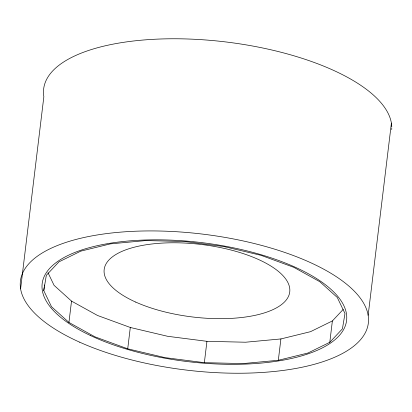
<?xml version="1.0" encoding="UTF-8"?>
<svg xmlns="http://www.w3.org/2000/svg" width="412" height="412" viewBox="0 0 412 412"><rect width="100%" height="100%" fill="white"/><g stroke="black" fill="none" stroke-linecap="round" stroke-linejoin="round"><path stroke-width="0.62" d="M20.6 288.858L43.852 96.702A175.229 68.469 6.9 0 1 210.959 40.402A175.229 68.469 6.9 0 1 391.771 127.025M43.77 290.62L46.319 275.329L58.957 261.857L80.819 251.129L110.426 243.873L145.75 240.582L184.391 241.483L223.706 246.515L261.028 255.332L293.808 267.331L319.81 281.705L337.263 297.464L344.978 313.537L342.429 328.833L329.791 342.3L307.924 353.027L278.321 360.284L242.998 363.575L204.357 362.673L165.037 357.642L127.72 348.825L94.94 336.825L68.938 322.452L51.485 306.693L43.77 290.62L44.151 287.478M44.3 286.227L44.455 284.97M68.938 322.452L71.523 301.1L54.07 285.341L48.008 272.713M127.72 348.825L130.3 327.478L97.526 315.474L71.523 301.1M204.357 362.673L206.942 341.321L245.578 342.223L280.907 338.937L310.509 331.675L332.376 320.948L343.268 309.34M278.321 360.284L280.907 338.937M329.791 342.3L332.376 320.948M368.148 315.298L391.4 123.142M206.942 341.321L167.622 336.295L130.3 327.478M391.776 128.312A175.229 68.469 6.9 0 1 391.719 129.6M79.645 342.171A175.229 68.469 6.9 0 0 365.207 332.947A175.229 68.469 6.9 0 0 138.267 231.122A175.229 68.469 6.9 0 0 79.645 342.171M90.429 335.523A153.326 59.91 6.9 0 0 342.851 330.836A153.326 59.91 6.9 0 0 149.844 239.877A153.326 59.91 6.9 0 0 90.429 335.523M135.769 302.109A93.457 36.514 6.9 0 0 288.07 297.191A93.457 36.514 6.9 0 0 167.035 242.884A93.457 36.514 6.9 0 0 135.769 302.109"/></g></svg>
